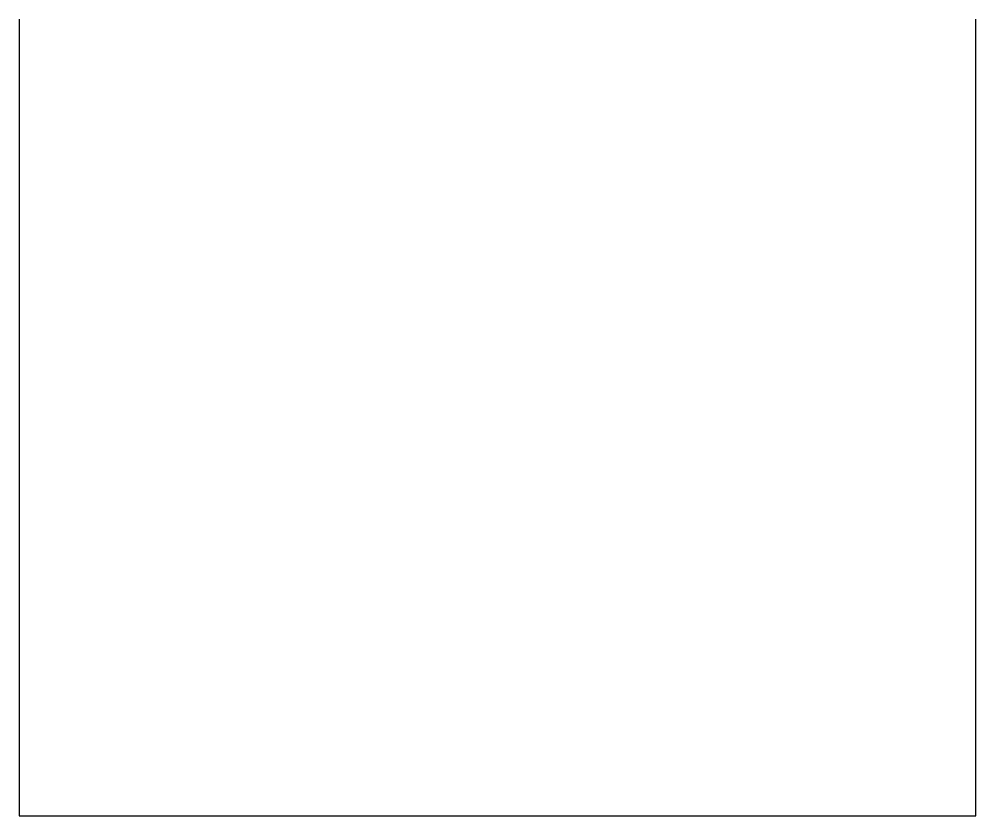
# Model space of a CAD drawing. Extents: x -1.5 to 1.5, y 0 to 2.5.
import ezdxf

# ---------------------------------------------------------------- set-up
doc = ezdxf.new("R2010")
doc.units = 0
doc.layers.add('6', color=6, linetype='CONTINUOUS')

msp = doc.modelspace()

# ---------------------------------------------------------------- linework, layer by layer
at = {"layer": '6', "color": 0}
for p, q in [((-1.5, 2.5), (-1.5, 0)), ((1.5, 0), (1.5, 2.5)), ((-1.5, 0), (1.5, 0))]:
    msp.add_line(p, q, dxfattribs=at)

doc.saveas('drawing.dxf')
